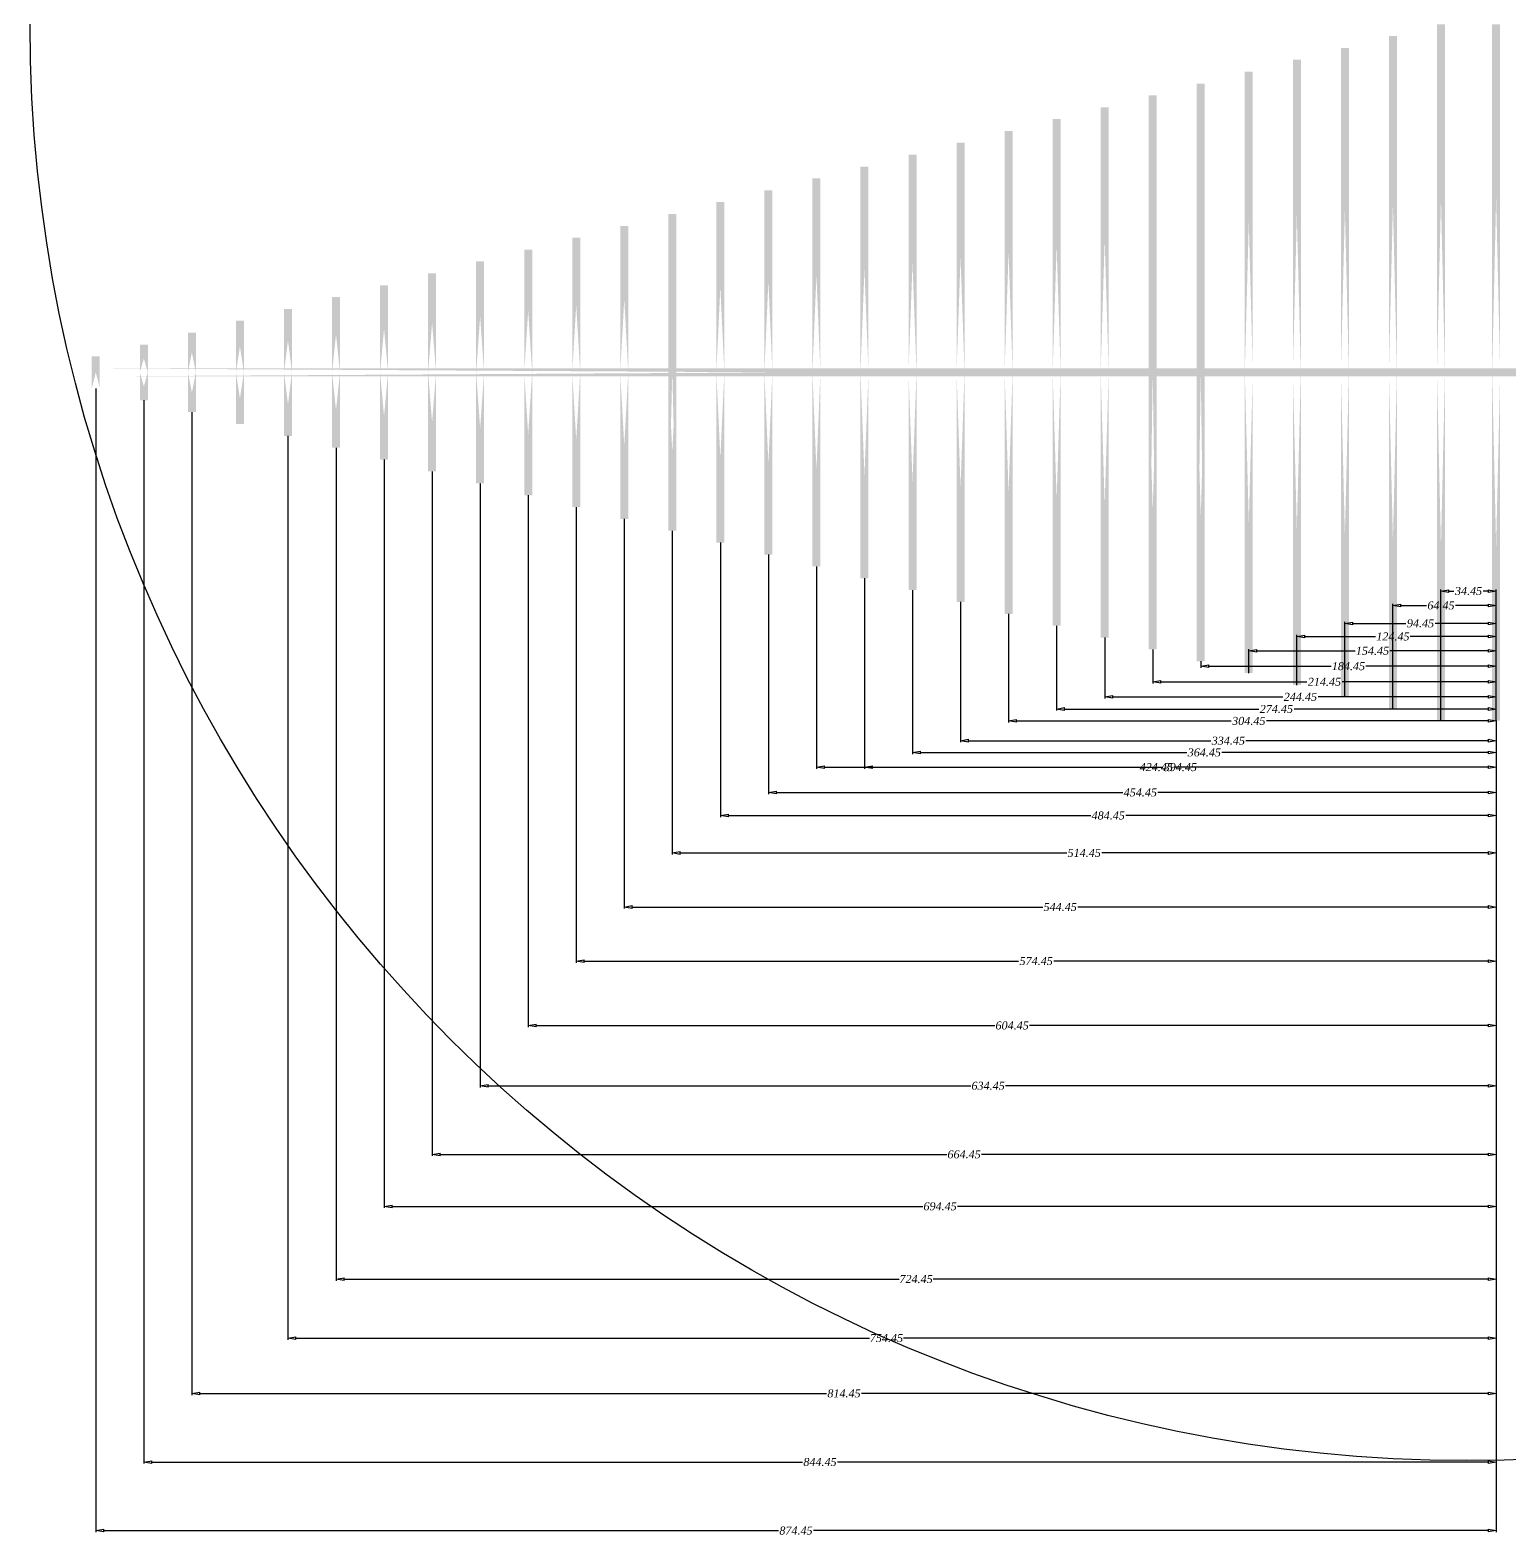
# Model space of a CAD drawing. Header units: millimetres. Extents: x 2983 to 5576, y 648 to 2489.
# Drawn here: x 3782 to 4706, y 648 to 1588 of the extents above; entities that cross this region are included whole.
import ezdxf

# ---------------------------------------------------------------- set-up
doc = ezdxf.new("R2010")
doc.units = ezdxf.units.MM
doc.styles.add('practice_txt_style', font='timesi.ttf')
doc.dimstyles.new('Practice', dxfattribs={"dimtxt": 5, "dimasz": 5, "dimexe": 1, "dimexo": 0, "dimgap": 1, "dimtad": 0, "dimzin": 9, "dimdsep": 46, "dimtxsty": 'practice_txt_style', "dimblk": 'CLOSEDBLANK', "dimcen": 2.5, "dimclrd": 256, "dimclre": 256, "dimclrt": 256, "dimadec": 0, "dimazin": 0, "dimtfac": 1, "dimtix": 1, "dimtmove": 0, "dimatfit": 3, "dimfxl": 1, "dimtfillclr": 256, "dimlwd": -1, "dimlwe": -1, "dimarcsym": 0})

# ---------------------------------------------------------------- blocks, each defined once
blk = doc.blocks.new('_ClosedBlank')
at = {"color": 0, "linetype": 'ByBlock', "lineweight": -2}
for p, q in [((-1, 0.17), (0, 0)), ((-1, 0.17), (-1, -0.17)), ((0, 0), (-1, -0.17))]:
    blk.add_line(p, q, dxfattribs=at)
blk = doc.blocks.new('*D34')
at = {"transparency": 16777216}
for p, q in [((4662.88, 1156.79), (4662.88, 1238.72)), ((4667.88, 1237.72), (4671, 1237.72)), ((4692.33, 1237.72), (4689.21, 1237.72)), ((4697.33, 1156.79), (4697.33, 1238.72))]:
    blk.add_line(p, q, dxfattribs=at)
at = {"layer": 'Defpoints', "color": 0, "transparency": 16777216}
for p in [(4662.88, 1237.72), (4662.88, 1156.79), (4697.33, 1156.79)]:
    blk.add_point(p, dxfattribs=at)
at = {"transparency": 16777216, "xscale": 5, "yscale": 5, "zscale": 5, "rotation": 180}
blk.add_blockref('_ClosedBlank', (4662.88, 1237.72), dxfattribs=at)
at = {"transparency": 16777216, "xscale": 5, "yscale": 5, "zscale": 5}
blk.add_blockref('_ClosedBlank', (4697.33, 1237.72), dxfattribs=at)
at = {"transparency": 16777216, "insert": (4680.1, 1237.72), "char_height": 5, "attachment_point": 5, "style": 'practice_txt_style'}
blk.add_mtext('34.45', dxfattribs=at)
blk = doc.blocks.new('*D35')
at = {"transparency": 16777216}
for p, q in [((4632.88, 1164.2), (4632.88, 1229.74)), ((4637.88, 1228.74), (4653.88, 1228.74)), ((4692.33, 1228.74), (4671.87, 1228.74)), ((4697.33, 1156.79), (4697.33, 1229.74))]:
    blk.add_line(p, q, dxfattribs=at)
at = {"layer": 'Defpoints', "color": 0, "transparency": 16777216}
for p in [(4632.88, 1228.74), (4632.88, 1164.2), (4697.33, 1156.79)]:
    blk.add_point(p, dxfattribs=at)
at = {"transparency": 16777216, "xscale": 5, "yscale": 5, "zscale": 5, "rotation": 180}
blk.add_blockref('_ClosedBlank', (4632.88, 1228.74), dxfattribs=at)
at = {"transparency": 16777216, "xscale": 5, "yscale": 5, "zscale": 5}
blk.add_blockref('_ClosedBlank', (4697.33, 1228.74), dxfattribs=at)
at = {"transparency": 16777216, "insert": (4662.88, 1228.74), "char_height": 5, "attachment_point": 5, "style": 'practice_txt_style'}
blk.add_mtext('64.45', dxfattribs=at)
blk = doc.blocks.new('*D36')
at = {"transparency": 16777216}
for p, q in [((4602.88, 1171.61), (4602.88, 1218.52)), ((4607.88, 1217.52), (4640.98, 1217.52)), ((4692.33, 1217.52), (4659.23, 1217.52)), ((4697.33, 1156.79), (4697.33, 1218.52))]:
    blk.add_line(p, q, dxfattribs=at)
at = {"layer": 'Defpoints', "color": 0, "transparency": 16777216}
for p in [(4602.88, 1217.52), (4602.88, 1171.61), (4697.33, 1156.79)]:
    blk.add_point(p, dxfattribs=at)
at = {"transparency": 16777216, "xscale": 5, "yscale": 5, "zscale": 5, "rotation": 180}
blk.add_blockref('_ClosedBlank', (4602.88, 1217.52), dxfattribs=at)
at = {"transparency": 16777216, "xscale": 5, "yscale": 5, "zscale": 5}
blk.add_blockref('_ClosedBlank', (4697.33, 1217.52), dxfattribs=at)
at = {"transparency": 16777216, "insert": (4650.1, 1217.52), "char_height": 5, "attachment_point": 5, "style": 'practice_txt_style'}
blk.add_mtext('94.45', dxfattribs=at)
blk = doc.blocks.new('*D37')
at = {"transparency": 16777216}
for p, q in [((4572.88, 1179.02), (4572.88, 1210.32)), ((4577.88, 1209.32), (4622.03, 1209.32)), ((4692.33, 1209.32), (4643.73, 1209.32)), ((4697.33, 1156.79), (4697.33, 1210.32))]:
    blk.add_line(p, q, dxfattribs=at)
at = {"layer": 'Defpoints', "color": 0, "transparency": 16777216}
for p in [(4572.88, 1209.32), (4572.88, 1179.02), (4697.33, 1156.79)]:
    blk.add_point(p, dxfattribs=at)
at = {"transparency": 16777216, "xscale": 5, "yscale": 5, "zscale": 5, "rotation": 180}
blk.add_blockref('_ClosedBlank', (4572.88, 1209.32), dxfattribs=at)
at = {"transparency": 16777216, "xscale": 5, "yscale": 5, "zscale": 5}
blk.add_blockref('_ClosedBlank', (4697.33, 1209.32), dxfattribs=at)
at = {"transparency": 16777216, "insert": (4632.88, 1209.32), "char_height": 5, "attachment_point": 5, "style": 'practice_txt_style'}
blk.add_mtext('124.45', dxfattribs=at)
blk = doc.blocks.new('*D38')
at = {"transparency": 16777216}
for p, q in [((4542.88, 1186.44), (4542.88, 1201.35)), ((4547.88, 1200.35), (4609.26, 1200.35)), ((4692.33, 1200.35), (4630.95, 1200.35)), ((4697.33, 1156.79), (4697.33, 1201.35))]:
    blk.add_line(p, q, dxfattribs=at)
at = {"layer": 'Defpoints', "color": 0, "transparency": 16777216}
for p in [(4542.88, 1200.35), (4542.88, 1186.44), (4697.33, 1156.79)]:
    blk.add_point(p, dxfattribs=at)
at = {"transparency": 16777216, "xscale": 5, "yscale": 5, "zscale": 5, "rotation": 180}
blk.add_blockref('_ClosedBlank', (4542.88, 1200.35), dxfattribs=at)
at = {"transparency": 16777216, "xscale": 5, "yscale": 5, "zscale": 5}
blk.add_blockref('_ClosedBlank', (4697.33, 1200.35), dxfattribs=at)
at = {"transparency": 16777216, "insert": (4620.1, 1200.35), "char_height": 5, "attachment_point": 5, "style": 'practice_txt_style'}
blk.add_mtext('154.45', dxfattribs=at)
blk = doc.blocks.new('*D39')
at = {"transparency": 16777216}
for p, q in [((4512.88, 1193.85), (4512.88, 1189.76)), ((4517.88, 1190.76), (4594.26, 1190.76)), ((4692.33, 1190.76), (4615.95, 1190.76)), ((4697.33, 1156.79), (4697.33, 1191.76))]:
    blk.add_line(p, q, dxfattribs=at)
at = {"layer": 'Defpoints', "color": 0, "transparency": 16777216}
for p in [(4512.88, 1193.85), (4512.88, 1190.76), (4697.33, 1156.79)]:
    blk.add_point(p, dxfattribs=at)
at = {"transparency": 16777216, "xscale": 5, "yscale": 5, "zscale": 5, "rotation": 180}
blk.add_blockref('_ClosedBlank', (4512.88, 1190.76), dxfattribs=at)
at = {"transparency": 16777216, "xscale": 5, "yscale": 5, "zscale": 5}
blk.add_blockref('_ClosedBlank', (4697.33, 1190.76), dxfattribs=at)
at = {"transparency": 16777216, "insert": (4605.1, 1190.76), "char_height": 5, "attachment_point": 5, "style": 'practice_txt_style'}
blk.add_mtext('184.45', dxfattribs=at)
blk = doc.blocks.new('*D40')
at = {"transparency": 16777216}
for p, q in [((4482.88, 1201.26), (4482.88, 1179.97)), ((4487.88, 1180.97), (4579.09, 1180.97)), ((4692.33, 1180.97), (4601.12, 1180.97)), ((4697.33, 1156.79), (4697.33, 1181.97))]:
    blk.add_line(p, q, dxfattribs=at)
at = {"layer": 'Defpoints', "color": 0, "transparency": 16777216}
for p in [(4482.88, 1201.26), (4482.88, 1180.97), (4697.33, 1156.79)]:
    blk.add_point(p, dxfattribs=at)
at = {"transparency": 16777216, "xscale": 5, "yscale": 5, "zscale": 5, "rotation": 180}
blk.add_blockref('_ClosedBlank', (4482.88, 1180.97), dxfattribs=at)
at = {"transparency": 16777216, "xscale": 5, "yscale": 5, "zscale": 5}
blk.add_blockref('_ClosedBlank', (4697.33, 1180.97), dxfattribs=at)
at = {"transparency": 16777216, "insert": (4590.1, 1180.97), "char_height": 5, "attachment_point": 5, "style": 'practice_txt_style'}
blk.add_mtext('214.45', dxfattribs=at)
blk = doc.blocks.new('*D41')
at = {"transparency": 16777216}
for p, q in [((4452.88, 1208.67), (4452.88, 1170.59)), ((4457.88, 1171.59), (4564.09, 1171.59)), ((4692.33, 1171.59), (4586.12, 1171.59)), ((4697.33, 1156.79), (4697.33, 1172.59))]:
    blk.add_line(p, q, dxfattribs=at)
at = {"layer": 'Defpoints', "color": 0, "transparency": 16777216}
for p in [(4452.88, 1208.67), (4452.88, 1171.59), (4697.33, 1156.79)]:
    blk.add_point(p, dxfattribs=at)
at = {"transparency": 16777216, "xscale": 5, "yscale": 5, "zscale": 5, "rotation": 180}
blk.add_blockref('_ClosedBlank', (4452.88, 1171.59), dxfattribs=at)
at = {"transparency": 16777216, "xscale": 5, "yscale": 5, "zscale": 5}
blk.add_blockref('_ClosedBlank', (4697.33, 1171.59), dxfattribs=at)
at = {"transparency": 16777216, "insert": (4575.1, 1171.59), "char_height": 5, "attachment_point": 5, "style": 'practice_txt_style'}
blk.add_mtext('244.45', dxfattribs=at)
blk = doc.blocks.new('*D42')
at = {"transparency": 16777216}
for p, q in [((4422.88, 1216.08), (4422.88, 1163.04)), ((4427.88, 1164.04), (4549.09, 1164.04)), ((4692.33, 1164.04), (4571.12, 1164.04)), ((4697.33, 1156.79), (4697.33, 1165.04))]:
    blk.add_line(p, q, dxfattribs=at)
at = {"layer": 'Defpoints', "color": 0, "transparency": 16777216}
for p in [(4422.88, 1216.08), (4422.88, 1164.04), (4697.33, 1156.79)]:
    blk.add_point(p, dxfattribs=at)
at = {"transparency": 16777216, "xscale": 5, "yscale": 5, "zscale": 5, "rotation": 180}
blk.add_blockref('_ClosedBlank', (4422.88, 1164.04), dxfattribs=at)
at = {"transparency": 16777216, "xscale": 5, "yscale": 5, "zscale": 5}
blk.add_blockref('_ClosedBlank', (4697.33, 1164.04), dxfattribs=at)
at = {"transparency": 16777216, "insert": (4560.1, 1164.04), "char_height": 5, "attachment_point": 5, "style": 'practice_txt_style'}
blk.add_mtext('274.45', dxfattribs=at)
blk = doc.blocks.new('*D43')
at = {"transparency": 16777216}
for p, q in [((4392.88, 1223.49), (4392.88, 1155.57)), ((4397.88, 1156.57), (4531.93, 1156.57)), ((4692.33, 1156.57), (4553.83, 1156.57)), ((4697.33, 1156.79), (4697.33, 1155.57))]:
    blk.add_line(p, q, dxfattribs=at)
at = {"layer": 'Defpoints', "color": 0, "transparency": 16777216}
for p in [(4392.88, 1223.49), (4392.88, 1156.57), (4697.33, 1156.79)]:
    blk.add_point(p, dxfattribs=at)
at = {"transparency": 16777216, "xscale": 5, "yscale": 5, "zscale": 5, "rotation": 180}
blk.add_blockref('_ClosedBlank', (4392.88, 1156.57), dxfattribs=at)
at = {"transparency": 16777216, "xscale": 5, "yscale": 5, "zscale": 5}
blk.add_blockref('_ClosedBlank', (4697.33, 1156.57), dxfattribs=at)
at = {"transparency": 16777216, "insert": (4542.88, 1156.57), "char_height": 5, "attachment_point": 5, "style": 'practice_txt_style'}
blk.add_mtext('304.45', dxfattribs=at)
blk = doc.blocks.new('*D44')
at = {"transparency": 16777216}
for p, q in [((4362.88, 1230.9), (4362.88, 1143.25)), ((4697.33, 1156.79), (4697.33, 1143.25)), ((4367.88, 1144.25), (4519.15, 1144.25)), ((4692.33, 1144.25), (4541.06, 1144.25))]:
    blk.add_line(p, q, dxfattribs=at)
at = {"layer": 'Defpoints', "color": 0, "transparency": 16777216}
for p in [(4362.88, 1230.9), (4697.33, 1156.79), (4362.88, 1144.25)]:
    blk.add_point(p, dxfattribs=at)
at = {"transparency": 16777216, "xscale": 5, "yscale": 5, "zscale": 5, "rotation": 180}
blk.add_blockref('_ClosedBlank', (4362.88, 1144.25), dxfattribs=at)
at = {"transparency": 16777216, "xscale": 5, "yscale": 5, "zscale": 5}
blk.add_blockref('_ClosedBlank', (4697.33, 1144.25), dxfattribs=at)
at = {"transparency": 16777216, "insert": (4530.1, 1144.25), "char_height": 5, "attachment_point": 5, "style": 'practice_txt_style'}
blk.add_mtext('334.45', dxfattribs=at)
blk = doc.blocks.new('*D45')
at = {"transparency": 16777216}
for p, q in [((4332.88, 1238.31), (4332.88, 1135.9)), ((4697.33, 1156.79), (4697.33, 1135.9)), ((4337.88, 1136.9), (4504.15, 1136.9)), ((4692.33, 1136.9), (4526.06, 1136.9))]:
    blk.add_line(p, q, dxfattribs=at)
at = {"layer": 'Defpoints', "color": 0, "transparency": 16777216}
for p in [(4332.88, 1238.31), (4697.33, 1156.79), (4332.88, 1136.9)]:
    blk.add_point(p, dxfattribs=at)
at = {"transparency": 16777216, "xscale": 5, "yscale": 5, "zscale": 5, "rotation": 180}
blk.add_blockref('_ClosedBlank', (4332.88, 1136.9), dxfattribs=at)
at = {"transparency": 16777216, "xscale": 5, "yscale": 5, "zscale": 5}
blk.add_blockref('_ClosedBlank', (4697.33, 1136.9), dxfattribs=at)
at = {"transparency": 16777216, "insert": (4515.1, 1136.9), "char_height": 5, "attachment_point": 5, "style": 'practice_txt_style'}
blk.add_mtext('364.45', dxfattribs=at)
blk = doc.blocks.new('*D46')
at = {"transparency": 16777216}
for p, q in [((4302.88, 1245.73), (4302.88, 1126.7)), ((4697.33, 1156.79), (4697.33, 1126.7)), ((4307.88, 1127.7), (4489.15, 1127.7)), ((4692.33, 1127.7), (4511.06, 1127.7))]:
    blk.add_line(p, q, dxfattribs=at)
at = {"layer": 'Defpoints', "color": 0, "transparency": 16777216}
for p in [(4302.88, 1245.73), (4697.33, 1156.79), (4302.88, 1127.7)]:
    blk.add_point(p, dxfattribs=at)
at = {"transparency": 16777216, "xscale": 5, "yscale": 5, "zscale": 5, "rotation": 180}
blk.add_blockref('_ClosedBlank', (4302.88, 1127.7), dxfattribs=at)
at = {"transparency": 16777216, "xscale": 5, "yscale": 5, "zscale": 5}
blk.add_blockref('_ClosedBlank', (4697.33, 1127.7), dxfattribs=at)
at = {"transparency": 16777216, "insert": (4500.1, 1127.7), "char_height": 5, "attachment_point": 5, "style": 'practice_txt_style'}
blk.add_mtext('394.45', dxfattribs=at)
blk = doc.blocks.new('*D47')
at = {"transparency": 16777216}
for p, q in [((4272.88, 1253.14), (4272.88, 1126.7)), ((4697.33, 1156.79), (4697.33, 1126.7)), ((4277.88, 1127.7), (4474.15, 1127.7)), ((4692.33, 1127.7), (4496.06, 1127.7))]:
    blk.add_line(p, q, dxfattribs=at)
at = {"layer": 'Defpoints', "color": 0, "transparency": 16777216}
for p in [(4272.88, 1253.14), (4697.33, 1156.79), (4272.88, 1127.7)]:
    blk.add_point(p, dxfattribs=at)
at = {"transparency": 16777216, "xscale": 5, "yscale": 5, "zscale": 5, "rotation": 180}
blk.add_blockref('_ClosedBlank', (4272.88, 1127.7), dxfattribs=at)
at = {"transparency": 16777216, "xscale": 5, "yscale": 5, "zscale": 5}
blk.add_blockref('_ClosedBlank', (4697.33, 1127.7), dxfattribs=at)
at = {"transparency": 16777216, "insert": (4485.1, 1127.7), "char_height": 5, "attachment_point": 5, "style": 'practice_txt_style'}
blk.add_mtext('424.45', dxfattribs=at)
blk = doc.blocks.new('*D48')
at = {"transparency": 16777216}
for p, q in [((4242.88, 1260.55), (4242.88, 1110.91)), ((4697.33, 1156.79), (4697.33, 1110.91)), ((4247.88, 1111.91), (4464.19, 1111.91)), ((4692.33, 1111.91), (4486.1, 1111.91))]:
    blk.add_line(p, q, dxfattribs=at)
at = {"layer": 'Defpoints', "color": 0, "transparency": 16777216}
for p in [(4242.88, 1260.55), (4697.33, 1156.79), (4242.88, 1111.91)]:
    blk.add_point(p, dxfattribs=at)
at = {"transparency": 16777216, "xscale": 5, "yscale": 5, "zscale": 5, "rotation": 180}
blk.add_blockref('_ClosedBlank', (4242.88, 1111.91), dxfattribs=at)
at = {"transparency": 16777216, "xscale": 5, "yscale": 5, "zscale": 5}
blk.add_blockref('_ClosedBlank', (4697.33, 1111.91), dxfattribs=at)
at = {"transparency": 16777216, "insert": (4475.15, 1111.91), "char_height": 5, "attachment_point": 5, "style": 'practice_txt_style'}
blk.add_mtext('454.45', dxfattribs=at)
blk = doc.blocks.new('*D49')
at = {"transparency": 16777216}
for p, q in [((4212.88, 1267.96), (4212.88, 1096.48)), ((4697.33, 1156.79), (4697.33, 1096.48)), ((4217.88, 1097.48), (4444.15, 1097.48)), ((4692.33, 1097.48), (4466.06, 1097.48))]:
    blk.add_line(p, q, dxfattribs=at)
at = {"layer": 'Defpoints', "color": 0, "transparency": 16777216}
for p in [(4212.88, 1267.96), (4697.33, 1156.79), (4212.88, 1097.48)]:
    blk.add_point(p, dxfattribs=at)
at = {"transparency": 16777216, "xscale": 5, "yscale": 5, "zscale": 5, "rotation": 180}
blk.add_blockref('_ClosedBlank', (4212.88, 1097.48), dxfattribs=at)
at = {"transparency": 16777216, "xscale": 5, "yscale": 5, "zscale": 5}
blk.add_blockref('_ClosedBlank', (4697.33, 1097.48), dxfattribs=at)
at = {"transparency": 16777216, "insert": (4455.1, 1097.48), "char_height": 5, "attachment_point": 5, "style": 'practice_txt_style'}
blk.add_mtext('484.45', dxfattribs=at)
blk = doc.blocks.new('*D50')
at = {"transparency": 16777216}
for p, q in [((4182.88, 1275.37), (4182.88, 1073.11)), ((4697.33, 1156.79), (4697.33, 1073.11)), ((4187.88, 1074.11), (4429.16, 1074.11)), ((4692.33, 1074.11), (4451.05, 1074.11))]:
    blk.add_line(p, q, dxfattribs=at)
at = {"layer": 'Defpoints', "color": 0, "transparency": 16777216}
for p in [(4182.88, 1275.37), (4697.33, 1156.79), (4182.88, 1074.11)]:
    blk.add_point(p, dxfattribs=at)
at = {"transparency": 16777216, "xscale": 5, "yscale": 5, "zscale": 5, "rotation": 180}
blk.add_blockref('_ClosedBlank', (4182.88, 1074.11), dxfattribs=at)
at = {"transparency": 16777216, "xscale": 5, "yscale": 5, "zscale": 5}
blk.add_blockref('_ClosedBlank', (4697.33, 1074.11), dxfattribs=at)
at = {"transparency": 16777216, "insert": (4440.1, 1074.11), "char_height": 5, "attachment_point": 5, "style": 'practice_txt_style'}
blk.add_mtext('514.45', dxfattribs=at)
blk = doc.blocks.new('*D51')
at = {"transparency": 16777216}
for p, q in [((4152.88, 1282.78), (4152.88, 1039.35)), ((4697.33, 1156.79), (4697.33, 1039.35)), ((4157.88, 1040.35), (4414.16, 1040.35)), ((4692.33, 1040.35), (4436.05, 1040.35))]:
    blk.add_line(p, q, dxfattribs=at)
at = {"layer": 'Defpoints', "color": 0, "transparency": 16777216}
for p in [(4152.88, 1282.78), (4697.33, 1156.79), (4152.88, 1040.35)]:
    blk.add_point(p, dxfattribs=at)
at = {"transparency": 16777216, "xscale": 5, "yscale": 5, "zscale": 5, "rotation": 180}
blk.add_blockref('_ClosedBlank', (4152.88, 1040.35), dxfattribs=at)
at = {"transparency": 16777216, "xscale": 5, "yscale": 5, "zscale": 5}
blk.add_blockref('_ClosedBlank', (4697.33, 1040.35), dxfattribs=at)
at = {"transparency": 16777216, "insert": (4425.1, 1040.35), "char_height": 5, "attachment_point": 5, "style": 'practice_txt_style'}
blk.add_mtext('544.45', dxfattribs=at)
blk = doc.blocks.new('*D52')
at = {"transparency": 16777216}
for p, q in [((4122.88, 1290.19), (4122.88, 1005.59)), ((4697.33, 1156.79), (4697.33, 1005.59)), ((4127.88, 1006.59), (4399.16, 1006.59)), ((4692.33, 1006.59), (4421.05, 1006.59))]:
    blk.add_line(p, q, dxfattribs=at)
at = {"layer": 'Defpoints', "color": 0, "transparency": 16777216}
for p in [(4122.88, 1290.19), (4697.33, 1156.79), (4122.88, 1006.59)]:
    blk.add_point(p, dxfattribs=at)
at = {"transparency": 16777216, "xscale": 5, "yscale": 5, "zscale": 5, "rotation": 180}
blk.add_blockref('_ClosedBlank', (4122.88, 1006.59), dxfattribs=at)
at = {"transparency": 16777216, "xscale": 5, "yscale": 5, "zscale": 5}
blk.add_blockref('_ClosedBlank', (4697.33, 1006.59), dxfattribs=at)
at = {"transparency": 16777216, "insert": (4410.1, 1006.59), "char_height": 5, "attachment_point": 5, "style": 'practice_txt_style'}
blk.add_mtext('574.45', dxfattribs=at)
blk = doc.blocks.new('*D53')
at = {"transparency": 16777216}
for p, q in [((4092.88, 1297.6), (4092.88, 965.34)), ((4697.33, 1156.79), (4697.33, 965.34)), ((4097.88, 966.34), (4384.26, 966.34)), ((4692.33, 966.34), (4405.95, 966.34))]:
    blk.add_line(p, q, dxfattribs=at)
at = {"layer": 'Defpoints', "color": 0, "transparency": 16777216}
for p in [(4092.88, 1297.6), (4697.33, 1156.79), (4092.88, 966.34)]:
    blk.add_point(p, dxfattribs=at)
at = {"transparency": 16777216, "xscale": 5, "yscale": 5, "zscale": 5, "rotation": 180}
blk.add_blockref('_ClosedBlank', (4092.88, 966.34), dxfattribs=at)
at = {"transparency": 16777216, "xscale": 5, "yscale": 5, "zscale": 5}
blk.add_blockref('_ClosedBlank', (4697.33, 966.34), dxfattribs=at)
at = {"transparency": 16777216, "insert": (4395.1, 966.34), "char_height": 5, "attachment_point": 5, "style": 'practice_txt_style'}
blk.add_mtext('604.45', dxfattribs=at)
blk = doc.blocks.new('*D54')
at = {"transparency": 16777216}
for p, q in [((4062.88, 1305.01), (4062.88, 927.68)), ((4697.33, 1156.79), (4697.33, 927.68)), ((4067.88, 928.68), (4369.26, 928.68)), ((4692.33, 928.68), (4390.95, 928.68))]:
    blk.add_line(p, q, dxfattribs=at)
at = {"layer": 'Defpoints', "color": 0, "transparency": 16777216}
for p in [(4062.88, 1305.01), (4697.33, 1156.79), (4062.88, 928.68)]:
    blk.add_point(p, dxfattribs=at)
at = {"transparency": 16777216, "xscale": 5, "yscale": 5, "zscale": 5, "rotation": 180}
blk.add_blockref('_ClosedBlank', (4062.88, 928.68), dxfattribs=at)
at = {"transparency": 16777216, "xscale": 5, "yscale": 5, "zscale": 5}
blk.add_blockref('_ClosedBlank', (4697.33, 928.68), dxfattribs=at)
at = {"transparency": 16777216, "insert": (4380.1, 928.68), "char_height": 5, "attachment_point": 5, "style": 'practice_txt_style'}
blk.add_mtext('634.45', dxfattribs=at)
blk = doc.blocks.new('*D55')
at = {"transparency": 16777216}
for p, q in [((4032.88, 1312.43), (4032.88, 884.83)), ((4697.33, 1156.79), (4697.33, 884.83)), ((4037.88, 885.83), (4354.26, 885.83)), ((4692.33, 885.83), (4375.95, 885.83))]:
    blk.add_line(p, q, dxfattribs=at)
at = {"layer": 'Defpoints', "color": 0, "transparency": 16777216}
for p in [(4032.88, 1312.43), (4697.33, 1156.79), (4032.88, 885.83)]:
    blk.add_point(p, dxfattribs=at)
at = {"transparency": 16777216, "xscale": 5, "yscale": 5, "zscale": 5, "rotation": 180}
blk.add_blockref('_ClosedBlank', (4032.88, 885.83), dxfattribs=at)
at = {"transparency": 16777216, "xscale": 5, "yscale": 5, "zscale": 5}
blk.add_blockref('_ClosedBlank', (4697.33, 885.83), dxfattribs=at)
at = {"transparency": 16777216, "insert": (4365.1, 885.83), "char_height": 5, "attachment_point": 5, "style": 'practice_txt_style'}
blk.add_mtext('664.45', dxfattribs=at)
blk = doc.blocks.new('*D56')
at = {"transparency": 16777216}
for p, q in [((4002.88, 1319.84), (4002.88, 852.37)), ((4697.33, 1156.79), (4697.33, 852.37)), ((4007.88, 853.37), (4339.26, 853.37)), ((4692.33, 853.37), (4360.95, 853.37))]:
    blk.add_line(p, q, dxfattribs=at)
at = {"layer": 'Defpoints', "color": 0, "transparency": 16777216}
for p in [(4002.88, 1319.84), (4697.33, 1156.79), (4002.88, 853.37)]:
    blk.add_point(p, dxfattribs=at)
at = {"transparency": 16777216, "xscale": 5, "yscale": 5, "zscale": 5, "rotation": 180}
blk.add_blockref('_ClosedBlank', (4002.88, 853.37), dxfattribs=at)
at = {"transparency": 16777216, "xscale": 5, "yscale": 5, "zscale": 5}
blk.add_blockref('_ClosedBlank', (4697.33, 853.37), dxfattribs=at)
at = {"transparency": 16777216, "insert": (4350.1, 853.37), "char_height": 5, "attachment_point": 5, "style": 'practice_txt_style'}
blk.add_mtext('694.45', dxfattribs=at)
blk = doc.blocks.new('*D57')
at = {"transparency": 16777216}
for p, q in [((3972.88, 1327.25), (3972.88, 806.93)), ((4697.33, 1156.79), (4697.33, 806.93)), ((3977.88, 807.93), (4324.45, 807.93)), ((4692.33, 807.93), (4345.76, 807.93))]:
    blk.add_line(p, q, dxfattribs=at)
at = {"layer": 'Defpoints', "color": 0, "transparency": 16777216}
for p in [(3972.88, 1327.25), (4697.33, 1156.79), (3972.88, 807.93)]:
    blk.add_point(p, dxfattribs=at)
at = {"transparency": 16777216, "xscale": 5, "yscale": 5, "zscale": 5, "rotation": 180}
blk.add_blockref('_ClosedBlank', (3972.88, 807.93), dxfattribs=at)
at = {"transparency": 16777216, "xscale": 5, "yscale": 5, "zscale": 5}
blk.add_blockref('_ClosedBlank', (4697.33, 807.93), dxfattribs=at)
at = {"transparency": 16777216, "insert": (4335.1, 807.93), "char_height": 5, "attachment_point": 5, "style": 'practice_txt_style'}
blk.add_mtext('724.45', dxfattribs=at)
blk = doc.blocks.new('*D58')
at = {"transparency": 16777216}
for p, q in [((3942.88, 1334.66), (3942.88, 770.07)), ((4697.33, 1156.79), (4697.33, 770.07)), ((3947.88, 771.07), (4305.94, 771.07)), ((4692.33, 771.07), (4327.25, 771.07))]:
    blk.add_line(p, q, dxfattribs=at)
at = {"layer": 'Defpoints', "color": 0, "transparency": 16777216}
for p in [(3942.88, 1334.66), (4697.33, 1156.79), (3942.88, 771.07)]:
    blk.add_point(p, dxfattribs=at)
at = {"transparency": 16777216, "xscale": 5, "yscale": 5, "zscale": 5, "rotation": 180}
blk.add_blockref('_ClosedBlank', (3942.88, 771.07), dxfattribs=at)
at = {"transparency": 16777216, "xscale": 5, "yscale": 5, "zscale": 5}
blk.add_blockref('_ClosedBlank', (4697.33, 771.07), dxfattribs=at)
at = {"transparency": 16777216, "insert": (4316.6, 771.07), "char_height": 5, "attachment_point": 5, "style": 'practice_txt_style'}
blk.add_mtext('754.45', dxfattribs=at)
blk = doc.blocks.new('*D59')
at = {"transparency": 16777216}
for p, q in [((3882.88, 1349.48), (3882.88, 735.51)), ((4697.33, 1156.79), (4697.33, 735.51)), ((3887.88, 736.51), (4279.17, 736.51)), ((4692.33, 736.51), (4301.04, 736.51))]:
    blk.add_line(p, q, dxfattribs=at)
at = {"layer": 'Defpoints', "color": 0, "transparency": 16777216}
for p in [(3882.88, 1349.48), (4697.33, 1156.79), (3882.88, 736.51)]:
    blk.add_point(p, dxfattribs=at)
at = {"transparency": 16777216, "xscale": 5, "yscale": 5, "zscale": 5, "rotation": 180}
blk.add_blockref('_ClosedBlank', (3882.88, 736.51), dxfattribs=at)
at = {"transparency": 16777216, "xscale": 5, "yscale": 5, "zscale": 5}
blk.add_blockref('_ClosedBlank', (4697.33, 736.51), dxfattribs=at)
at = {"transparency": 16777216, "insert": (4290.1, 736.51), "char_height": 5, "attachment_point": 5, "style": 'practice_txt_style'}
blk.add_mtext('814.45', dxfattribs=at)
blk = doc.blocks.new('*D60')
at = {"transparency": 16777216}
for p, q in [((3852.88, 1356.89), (3852.88, 692.66)), ((4697.33, 1156.79), (4697.33, 692.66)), ((3857.88, 693.66), (4264.17, 693.66)), ((4692.33, 693.66), (4286.04, 693.66))]:
    blk.add_line(p, q, dxfattribs=at)
at = {"layer": 'Defpoints', "color": 0, "transparency": 16777216}
for p in [(3852.88, 1356.89), (4697.33, 1156.79), (3852.88, 693.66)]:
    blk.add_point(p, dxfattribs=at)
at = {"transparency": 16777216, "xscale": 5, "yscale": 5, "zscale": 5, "rotation": 180}
blk.add_blockref('_ClosedBlank', (3852.88, 693.66), dxfattribs=at)
at = {"transparency": 16777216, "xscale": 5, "yscale": 5, "zscale": 5}
blk.add_blockref('_ClosedBlank', (4697.33, 693.66), dxfattribs=at)
at = {"transparency": 16777216, "insert": (4275.1, 693.66), "char_height": 5, "attachment_point": 5, "style": 'practice_txt_style'}
blk.add_mtext('844.45', dxfattribs=at)
blk = doc.blocks.new('*D61')
at = {"transparency": 16777216}
for p, q in [((3822.88, 1364.3), (3822.88, 649.82)), ((4697.33, 1156.79), (4697.33, 649.82)), ((3827.88, 650.82), (4249.17, 650.82)), ((4692.33, 650.82), (4271.04, 650.82))]:
    blk.add_line(p, q, dxfattribs=at)
at = {"layer": 'Defpoints', "color": 0, "transparency": 16777216}
for p in [(3822.88, 1364.3), (4697.33, 1156.79), (3822.88, 650.82)]:
    blk.add_point(p, dxfattribs=at)
at = {"transparency": 16777216, "xscale": 5, "yscale": 5, "zscale": 5, "rotation": 180}
blk.add_blockref('_ClosedBlank', (3822.88, 650.82), dxfattribs=at)
at = {"transparency": 16777216, "xscale": 5, "yscale": 5, "zscale": 5}
blk.add_blockref('_ClosedBlank', (4697.33, 650.82), dxfattribs=at)
at = {"transparency": 16777216, "insert": (4260.1, 650.82), "char_height": 5, "attachment_point": 5, "style": 'practice_txt_style'}
blk.add_mtext('874.45', dxfattribs=at)

msp = doc.modelspace()

# ---------------------------------------------------------------- linework, layer by layer
at = {"const_width": 5}
for points in [[(4662.878, 1374.304), (4662.878, 1591.818)], [(4697.332, 1374.304), (4697.332, 1591.818)], [(4632.878, 1374.304), (4632.878, 1584.407)], [(4572.878, 1374.304), (4572.878, 1569.585)], [(4602.878, 1374.304), (4602.878, 1576.996)], [(4542.878, 1374.304), (4542.878, 1562.174)], [(4512.878, 1193.847), (4512.878, 1554.762)], [(4482.878, 1201.258), (4482.878, 1547.351)], [(4422.878, 1374.304), (4422.878, 1532.529)], [(4452.878, 1374.304), (4452.878, 1539.94)], [(4392.878, 1374.304), (4392.878, 1525.118)], [(4362.878, 1374.304), (4362.878, 1517.706)], [(4302.878, 1374.304), (4302.878, 1502.884)], [(4332.878, 1374.304), (4332.878, 1510.295)], [(4272.878, 1374.304), (4272.878, 1495.473)], [(4242.878, 1374.304), (4242.878, 1488.061)], [(4212.878, 1374.304), (4212.878, 1480.65)], [(4152.878, 1374.304), (4152.878, 1465.828)], [(4182.878, 1275.37), (4182.878, 1473.239)], [(4122.878, 1374.304), (4122.878, 1458.417)], [(4092.878, 1374.304), (4092.878, 1451.005)], [(4062.878, 1374.304), (4062.878, 1443.594)], [(4002.878, 1374.304), (4002.878, 1428.772)], [(4032.878, 1374.304), (4032.878, 1436.183)], [(3972.878, 1374.304), (3972.878, 1421.361)], [(3942.878, 1374.304), (3942.878, 1413.949)], [(3882.878, 1374.304), (3882.878, 1399.127)], [(3912.878, 1374.304), (3912.878, 1406.538)], [(3852.878, 1374.304), (3852.878, 1391.716)], [(3822.878, 1364.304), (3822.878, 1384.304)], [(3822.878, 1374.304), (4680.105, 1374.304)], [(3852.878, 1374.304), (3852.878, 1356.893)], [(3882.878, 1374.304), (3882.878, 1349.482)], [(3912.878, 1374.304), (3912.878, 1342.071)], [(3942.878, 1374.304), (3942.878, 1334.66)], [(3972.878, 1374.304), (3972.878, 1327.248)], [(4002.878, 1374.304), (4002.878, 1319.837)], [(4032.878, 1374.304), (4032.878, 1312.426)], [(4062.878, 1374.304), (4062.878, 1305.015)], [(4092.878, 1374.304), (4092.878, 1297.604)], [(4122.878, 1374.304), (4122.878, 1290.192)], [(4152.878, 1374.304), (4152.878, 1282.781)], [(4182.878, 1374.304), (4182.878, 1275.37)], [(4212.878, 1374.304), (4212.878, 1267.959)], [(4242.878, 1374.304), (4242.878, 1260.548)], [(4272.878, 1374.304), (4272.878, 1253.136)], [(4302.878, 1374.304), (4302.878, 1245.725)], [(4332.878, 1374.304), (4332.878, 1238.314)], [(4362.878, 1374.304), (4362.878, 1230.903)], [(4392.878, 1374.304), (4392.878, 1223.491)], [(4422.878, 1374.304), (4422.878, 1216.08)], [(4452.878, 1374.304), (4452.878, 1208.669)], [(4482.878, 1374.304), (4482.878, 1201.258)], [(4512.878, 1374.304), (4512.878, 1193.847)], [(4542.878, 1374.304), (4542.878, 1186.435)], [(4572.878, 1374.304), (4572.878, 1179.024)], [(4602.878, 1374.304), (4602.878, 1171.613)], [(4632.878, 1374.304), (4632.878, 1164.202)], [(4662.878, 1374.304), (4662.878, 1156.791)], [(5537.332, 1374.304), (4680.105, 1374.304)], [(4697.332, 1374.304), (4697.332, 1156.791)]]:
    msp.add_lwpolyline(points, close=True, dxfattribs=at)
msp.add_circle((4679.12, 1591.834), 897.259)

# ---------------------------------------------------------------- dimensions: what is measured, and where the dimension line sits
for base, p2, picture, middle in [((3822.878, 650.815), (3822.878, 1364.304), '*D61', (4260.105, 650.815)), ((3852.878, 693.664), (3852.878, 1356.893), '*D60', (4275.105, 693.664)), ((3882.878, 736.513), (3882.878, 1349.482), '*D59', (4290.105, 736.513)), ((3942.878, 771.071), (3942.878, 1334.66), '*D58', (4316.599, 771.071)), ((3972.878, 807.927), (3972.878, 1327.248), '*D57', (4335.105, 807.927)), ((4002.878, 853.373), (4002.878, 1319.837), '*D56', (4350.105, 853.373)), ((4032.878, 885.834), (4032.878, 1312.426), '*D55', (4365.105, 885.834)), ((4062.878, 928.683), (4062.878, 1305.015), '*D54', (4380.105, 928.683)), ((4092.878, 966.338), (4092.878, 1297.604), '*D53', (4395.105, 966.338)), ((4122.878, 1006.59), (4122.878, 1290.192), '*D52', (4410.105, 1006.59)), ((4152.878, 1040.349), (4152.878, 1282.781), '*D51', (4425.105, 1040.349)), ((4182.878, 1074.109), (4182.878, 1275.37), '*D50', (4440.105, 1074.109)), ((4212.878, 1097.481), (4212.878, 1267.959), '*D49', (4455.105, 1097.481)), ((4242.878, 1111.909), (4242.878, 1260.548), '*D48', (4475.146, 1111.909)), ((4332.878, 1136.896), (4332.878, 1238.314), '*D45', (4515.105, 1136.896)), ((4362.878, 1144.245), (4362.878, 1230.903), '*D44', (4530.105, 1144.245)), ((4392.878, 1156.568), (4392.878, 1223.491), '*D43', (4542.878, 1156.568)), ((4632.878, 1228.742), (4632.878, 1164.202), '*D35', (4662.878, 1228.742)), ((4422.878, 1164.04), (4422.878, 1216.08), '*D42', (4560.105, 1164.04)), ((4602.878, 1217.523), (4602.878, 1171.613), '*D36', (4650.105, 1217.523)), ((4452.878, 1171.588), (4452.878, 1208.669), '*D41', (4575.105, 1171.588)), ((4572.878, 1209.321), (4572.878, 1179.024), '*D37', (4632.878, 1209.321)), ((4482.878, 1180.967), (4482.878, 1201.258), '*D40', (4590.105, 1180.967)), ((4542.878, 1200.346), (4542.878, 1186.435), '*D38', (4620.105, 1200.346)), ((4512.878, 1190.758), (4512.878, 1193.847), '*D39', (4605.105, 1190.758))]:
    dim = msp.add_linear_dim(base=base, p1=(4697.332, 1156.791), p2=p2, dimstyle='Practice')
    dim.commit()
    dim.dimension.update_dxf_attribs({"geometry": picture, "text_midpoint": middle, "dimtype": 160})
for base, p2, picture, middle in [((4272.878, 1127.7), (4272.878, 1253.136), '*D47', (4485.105, 1127.7)), ((4302.878, 1127.7), (4302.878, 1245.725), '*D46', (4500.105, 1127.7))]:
    dim = msp.add_linear_dim(base=base, p1=(4697.332, 1156.791), p2=p2, dimstyle='Practice')
    dim.commit()
    dim.dimension.update_dxf_attribs({"geometry": picture, "text_midpoint": middle})
dim = msp.add_linear_dim(base=(4662.878, 1237.717), p1=(4697.332, 1156.791), p2=(4662.878, 1156.791), angle=180, dimstyle='Practice')
dim.commit()
dim.dimension.update_dxf_attribs({"geometry": '*D34', "text_midpoint": (4680.105, 1237.717), "dimtype": 161})

doc.saveas('drawing.dxf')
